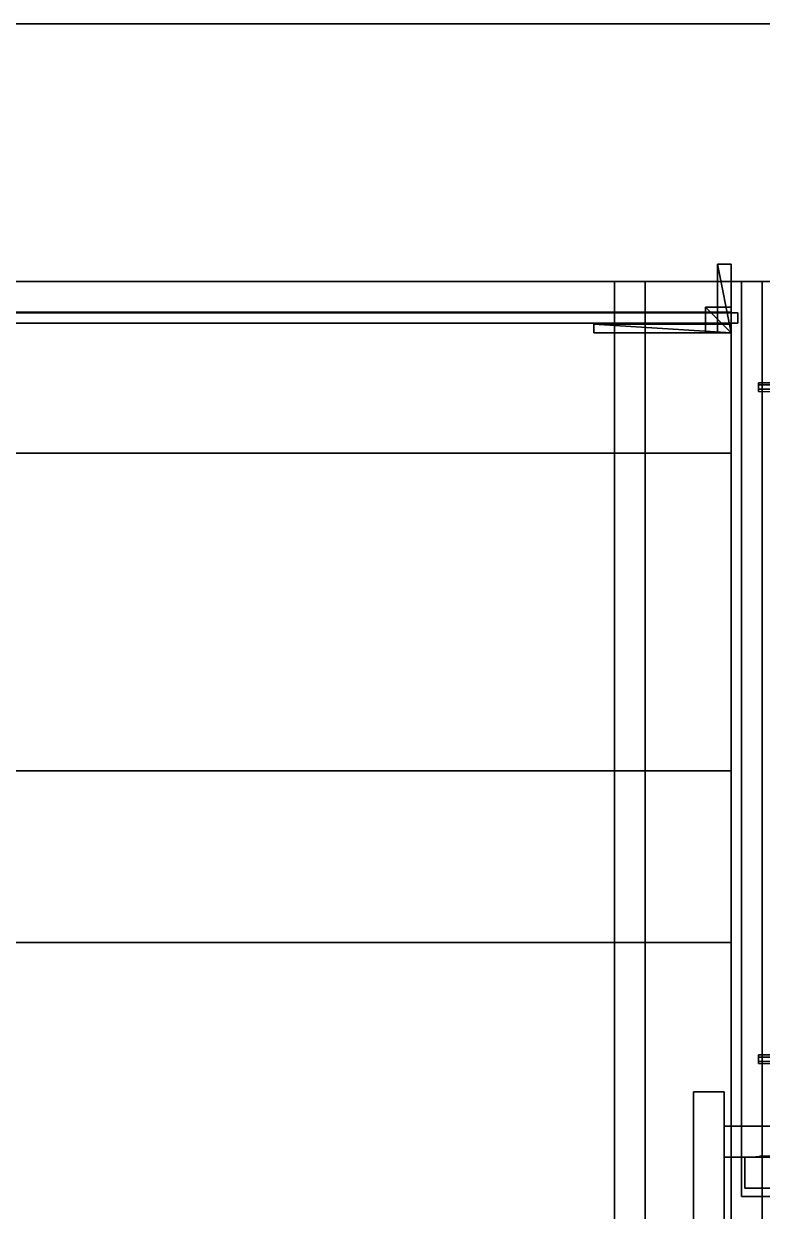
# Model space of a CAD drawing. Extents: x 0 to 5507, y -6518 to 0.
# Drawn here: x 652 to 1082, y -692 to 0 of the extents above; entities that cross this region are included whole.
import ezdxf

# ---------------------------------------------------------------- set-up
doc = ezdxf.new("R2010")
doc.units = 0
for name, color, linetype in [('LAYER0', 7, 'CONTINUOUS'), ('LAYER183', 7, 'CONTINUOUS'), ('LAYER222', 254, 'CONTINUOUS'), ('LAYER231', 2, 'CONTINUOUS'), ('LAYER232', 7, 'CONTINUOUS'), ('LAYER233', 253, 'CONTINUOUS'), ('LAYER234', 253, 'CONTINUOUS'), ('LAYER235', 253, 'CONTINUOUS'), ('LAYER236', 253, 'CONTINUOUS'), ('LAYER237', 253, 'CONTINUOUS'), ('LAYER238', 253, 'CONTINUOUS'), ('LAYER247', 7, 'CONTINUOUS'), ('LAYER248', 7, 'CONTINUOUS'), ('LAYER263', 7, 'CONTINUOUS'), ('LAYER264', 7, 'CONTINUOUS'), ('LAYER269', 254, 'CONTINUOUS'), ('LAYER270', 7, 'CONTINUOUS'), ('LAYER283', 7, 'CONTINUOUS'), ('LAYER294', 254, 'CONTINUOUS'), ('LAYER295', 254, 'CONTINUOUS'), ('LAYER298', 28, 'CONTINUOUS'), ('LAYER300', 28, 'CONTINUOUS'), ('LAYER302', 254, 'CONTINUOUS'), ('LAYER308', 254, 'CONTINUOUS'), ('LAYER309', 7, 'CONTINUOUS'), ('LAYER581', 254, 'CONTINUOUS'), ('LAYER587', 7, 'CONTINUOUS'), ('LAYER588', 254, 'CONTINUOUS'), ('LAYER589', 7, 'CONTINUOUS')]:
    doc.layers.add(name, color=color, linetype=linetype)

msp = doc.modelspace()

# ---------------------------------------------------------------- linework, layer by layer
at = {"layer": 'LAYER0', "invisible_edges": 1}
for points in [[(5507, 0), (0, -6518), (0, 0), (5507, 0)], [(0, 0, 5), (5507, 0), (0, 0), (0, 0, 5)], [(5507, 0), (0, 0, 5), (5507, 0, 5), (5507, 0)], [(5507, -6518, 5), (0, 0, 5), (0, -6518, 5), (5507, -6518, 5)], [(0, 0, 5), (5507, -6518, 5), (5507, 0, 5), (0, 0, 5)], [(0, -6518), (5507, 0), (5507, -6518), (0, -6518)]]:
    msp.add_3dface(points, dxfattribs=at)
at = {"layer": 'LAYER183'}
for points, invisible_edges in [([(150, -150, 5), (0, 0, 5), (1916, 0, 5), (150, -150, 5)], 5), ([(0, 0, 2340), (1916, 0, 5), (0, 0, 5), (0, 0, 2340)], 1), ([(1916, 0, 5), (0, 0, 2340), (1916, 0, 2340), (1916, 0, 5)], 1), ([(0, 0, 2340), (150, -150, 2340), (1916, 0, 2340), (0, 0, 2340)], 3), ([(150, -150, 5), (1916, 0, 5), (1766, -150, 5), (150, -150, 5)], 3), ([(1916, 0, 2340), (150, -150, 2340), (1766, -150, 2340), (1916, 0, 2340)], 5), ([(1766, -150, 2340), (150, -150, 5), (1766, -150, 5), (1766, -150, 2340)], 1), ([(150, -150, 5), (1766, -150, 2340), (150, -150, 2340), (150, -150, 5)], 1)]:
    msp.add_3dface(points, dxfattribs=dict(at, invisible_edges=invisible_edges))
at = {"layer": 'LAYER222', "invisible_edges": 1}
for points in [[(1064, -150, 905), (1064, -800, 2290), (1064, -150, 2290), (1064, -150, 905)], [(1064, -800, 2290), (1064, -150, 905), (1064, -800, 905), (1064, -800, 2290)], [(1064, -150, 905), (1082, -800, 905), (1064, -800, 905), (1064, -150, 905)], [(1082, -800, 905), (1064, -150, 905), (1082, -150, 905), (1082, -800, 905)], [(1082, -150, 2290), (1064, -800, 2290), (1082, -800, 2290), (1082, -150, 2290)], [(1064, -800, 2290), (1082, -150, 2290), (1064, -150, 2290), (1064, -800, 2290)], [(1082, -150, 2290), (1064, -150, 905), (1064, -150, 2290), (1082, -150, 2290)], [(1064, -150, 905), (1082, -150, 2290), (1082, -150, 905), (1064, -150, 905)], [(1082, -800, 905), (1082, -150, 2290), (1082, -800, 2290), (1082, -800, 905)], [(1082, -150, 2290), (1082, -800, 905), (1082, -150, 905), (1082, -150, 2290)]]:
    msp.add_3dface(points, dxfattribs=at)
at = {"layer": 'LAYER231'}
for points in [[(983.9999, -180, 2259.5), (983.9999, -175, 2236.5), (983.9999, -180, 2236.5), (983.9999, -180, 2259.5)], [(983.9999, -175, 2259.5), (983.9999, -175, 2236.5), (983.9999, -180, 2259.5), (983.9999, -175, 2259.5)], [(1064, -180, 2259.5), (983.9999, -175, 2259.5), (983.9999, -180, 2259.5), (1064, -180, 2259.5)], [(1064, -175, 2259.5), (983.9999, -175, 2259.5), (1064, -180, 2259.5), (1064, -175, 2259.5)], [(983.9999, -175, 2236.5), (1064, -180, 2236.5), (983.9999, -180, 2236.5), (983.9999, -175, 2236.5)], [(1064, -175, 2236.5), (1064, -180, 2236.5), (983.9999, -175, 2236.5), (1064, -175, 2236.5)], [(983.9999, -175, 2259.5), (1064, -175, 2236.5), (983.9999, -175, 2236.5), (983.9999, -175, 2259.5)], [(1064, -175, 2259.5), (1064, -175, 2236.5), (983.9999, -175, 2259.5), (1064, -175, 2259.5)], [(1064, -180, 2236.5), (1064, -175, 2259.5), (1064, -180, 2259.5), (1064, -180, 2236.5)], [(1064, -175, 2236.5), (1064, -175, 2259.5), (1064, -180, 2236.5), (1064, -175, 2236.5)], [(983.9999, -180, 2236.5), (1064, -180, 2259.5), (983.9999, -180, 2259.5), (983.9999, -180, 2236.5)], [(1064, -180, 2236.5), (1064, -180, 2259.5), (983.9999, -180, 2236.5), (1064, -180, 2236.5)]]:
    msp.add_3dface(points, dxfattribs=at)
at = {"layer": 'LAYER232', "invisible_edges": 1}
for points in [[(1064, -180, 2259.5), (983.9999, -175, 2259.5), (983.9999, -180, 2259.5), (1064, -180, 2259.5)], [(983.9999, -175, 2259.5), (1064, -180, 2259.5), (1064, -175, 2259.5), (983.9999, -175, 2259.5)], [(983.9999, -175, 2259.5), (983.9999, -180, 2236.5), (983.9999, -180, 2259.5), (983.9999, -175, 2259.5)], [(983.9999, -180, 2236.5), (983.9999, -175, 2259.5), (983.9999, -175, 2236.5), (983.9999, -180, 2236.5)], [(1064, -175, 2236.5), (983.9999, -180, 2236.5), (983.9999, -175, 2236.5), (1064, -175, 2236.5)], [(983.9999, -180, 2236.5), (1064, -175, 2236.5), (1064, -180, 2236.5), (983.9999, -180, 2236.5)], [(983.9999, -175, 2259.5), (1064, -175, 2236.5), (983.9999, -175, 2236.5), (983.9999, -175, 2259.5)], [(1064, -175, 2236.5), (983.9999, -175, 2259.5), (1064, -175, 2259.5), (1064, -175, 2236.5)], [(1064, -175, 2236.5), (1064, -180, 2259.5), (1064, -180, 2236.5), (1064, -175, 2236.5)], [(1064, -180, 2259.5), (1064, -175, 2236.5), (1064, -175, 2259.5), (1064, -180, 2259.5)], [(1064, -180, 2259.5), (983.9999, -180, 2236.5), (1064, -180, 2236.5), (1064, -180, 2259.5)], [(983.9999, -180, 2236.5), (1064, -180, 2259.5), (983.9999, -180, 2259.5), (983.9999, -180, 2236.5)]]:
    msp.add_3dface(points, dxfattribs=at)
at = {"layer": 'LAYER233'}
for points in [[(1049, -180, 2259.5), (1049, -165, 2244.5), (1049, -180, 2244.5), (1049, -180, 2259.5)], [(1049, -165, 2259.5), (1049, -165, 2244.5), (1049, -180, 2259.5), (1049, -165, 2259.5)], [(1064, -180, 2259.5), (1049, -165, 2259.5), (1049, -180, 2259.5), (1064, -180, 2259.5)], [(1064, -165, 2259.5), (1049, -165, 2259.5), (1064, -180, 2259.5), (1064, -165, 2259.5)], [(1049, -165, 2244.5), (1064, -180, 2244.5), (1049, -180, 2244.5), (1049, -165, 2244.5)], [(1064, -165, 2244.5), (1064, -180, 2244.5), (1049, -165, 2244.5), (1064, -165, 2244.5)], [(1049, -165, 2259.5), (1064, -165, 2244.5), (1049, -165, 2244.5), (1049, -165, 2259.5)], [(1064, -165, 2259.5), (1064, -165, 2244.5), (1049, -165, 2259.5), (1064, -165, 2259.5)], [(1064, -180, 2244.5), (1064, -165, 2259.5), (1064, -180, 2259.5), (1064, -180, 2244.5)], [(1064, -165, 2244.5), (1064, -165, 2259.5), (1064, -180, 2244.5), (1064, -165, 2244.5)], [(1049, -180, 2244.5), (1064, -180, 2259.5), (1049, -180, 2259.5), (1049, -180, 2244.5)], [(1064, -180, 2244.5), (1064, -180, 2259.5), (1049, -180, 2244.5), (1064, -180, 2244.5)]]:
    msp.add_3dface(points, dxfattribs=at)
at = {"layer": 'LAYER234'}
for points in [[(1049, -180, 2259.5), (1049, -165, 2244.5), (1049, -180, 2244.5), (1049, -180, 2259.5)], [(1049, -165, 2259.5), (1049, -165, 2244.5), (1049, -180, 2259.5), (1049, -165, 2259.5)], [(1064, -180, 2259.5), (1049, -165, 2259.5), (1049, -180, 2259.5), (1064, -180, 2259.5)], [(1064, -165, 2259.5), (1049, -165, 2259.5), (1064, -180, 2259.5), (1064, -165, 2259.5)], [(1049, -165, 2244.5), (1064, -180, 2244.5), (1049, -180, 2244.5), (1049, -165, 2244.5)], [(1064, -165, 2244.5), (1064, -180, 2244.5), (1049, -165, 2244.5), (1064, -165, 2244.5)], [(1049, -165, 2259.5), (1064, -165, 2244.5), (1049, -165, 2244.5), (1049, -165, 2259.5)], [(1064, -165, 2259.5), (1064, -165, 2244.5), (1049, -165, 2259.5), (1064, -165, 2259.5)], [(1064, -180, 2244.5), (1064, -165, 2259.5), (1064, -180, 2259.5), (1064, -180, 2244.5)], [(1064, -165, 2244.5), (1064, -165, 2259.5), (1064, -180, 2244.5), (1064, -165, 2244.5)], [(1049, -180, 2244.5), (1064, -180, 2259.5), (1049, -180, 2259.5), (1049, -180, 2244.5)], [(1064, -180, 2244.5), (1064, -180, 2259.5), (1049, -180, 2244.5), (1064, -180, 2244.5)]]:
    msp.add_3dface(points, dxfattribs=at)
at = {"layer": 'LAYER235'}
for points in [[(1049, -180, 2259.5), (1049, -165, 2244.5), (1049, -180, 2244.5), (1049, -180, 2259.5)], [(1049, -165, 2259.5), (1049, -165, 2244.5), (1049, -180, 2259.5), (1049, -165, 2259.5)], [(1064, -180, 2259.5), (1049, -165, 2259.5), (1049, -180, 2259.5), (1064, -180, 2259.5)], [(1064, -165, 2259.5), (1049, -165, 2259.5), (1064, -180, 2259.5), (1064, -165, 2259.5)], [(1049, -165, 2244.5), (1064, -180, 2244.5), (1049, -180, 2244.5), (1049, -165, 2244.5)], [(1064, -165, 2244.5), (1064, -180, 2244.5), (1049, -165, 2244.5), (1064, -165, 2244.5)], [(1049, -165, 2259.5), (1064, -165, 2244.5), (1049, -165, 2244.5), (1049, -165, 2259.5)], [(1064, -165, 2259.5), (1064, -165, 2244.5), (1049, -165, 2259.5), (1064, -165, 2259.5)], [(1064, -180, 2244.5), (1064, -165, 2259.5), (1064, -180, 2259.5), (1064, -180, 2244.5)], [(1064, -165, 2244.5), (1064, -165, 2259.5), (1064, -180, 2244.5), (1064, -165, 2244.5)], [(1049, -180, 2244.5), (1064, -180, 2259.5), (1049, -180, 2259.5), (1049, -180, 2244.5)], [(1064, -180, 2244.5), (1064, -180, 2259.5), (1049, -180, 2244.5), (1064, -180, 2244.5)]]:
    msp.add_3dface(points, dxfattribs=at)
at = {"layer": 'LAYER236'}
for points in [[(1049, -180, 2259.5), (1049, -165, 2244.5), (1049, -180, 2244.5), (1049, -180, 2259.5)], [(1049, -165, 2259.5), (1049, -165, 2244.5), (1049, -180, 2259.5), (1049, -165, 2259.5)], [(1064, -180, 2259.5), (1049, -165, 2259.5), (1049, -180, 2259.5), (1064, -180, 2259.5)], [(1064, -165, 2259.5), (1049, -165, 2259.5), (1064, -180, 2259.5), (1064, -165, 2259.5)], [(1049, -165, 2244.5), (1064, -180, 2244.5), (1049, -180, 2244.5), (1049, -165, 2244.5)], [(1064, -165, 2244.5), (1064, -180, 2244.5), (1049, -165, 2244.5), (1064, -165, 2244.5)], [(1049, -165, 2259.5), (1064, -165, 2244.5), (1049, -165, 2244.5), (1049, -165, 2259.5)], [(1064, -165, 2259.5), (1064, -165, 2244.5), (1049, -165, 2259.5), (1064, -165, 2259.5)], [(1064, -180, 2244.5), (1064, -165, 2259.5), (1064, -180, 2259.5), (1064, -180, 2244.5)], [(1064, -165, 2244.5), (1064, -165, 2259.5), (1064, -180, 2244.5), (1064, -165, 2244.5)], [(1049, -180, 2244.5), (1064, -180, 2259.5), (1049, -180, 2259.5), (1049, -180, 2244.5)], [(1064, -180, 2244.5), (1064, -180, 2259.5), (1049, -180, 2244.5), (1064, -180, 2244.5)]]:
    msp.add_3dface(points, dxfattribs=at)
at = {"layer": 'LAYER237'}
for points in [[(1056, -180, 2259.5), (1056, -140, 2251.5), (1056, -180, 2251.5), (1056, -180, 2259.5)], [(1056, -140, 2259.5), (1056, -140, 2251.5), (1056, -180, 2259.5), (1056, -140, 2259.5)], [(1064, -180, 2259.5), (1056, -140, 2259.5), (1056, -180, 2259.5), (1064, -180, 2259.5)], [(1064, -140, 2259.5), (1056, -140, 2259.5), (1064, -180, 2259.5), (1064, -140, 2259.5)], [(1056, -140, 2251.5), (1064, -180, 2251.5), (1056, -180, 2251.5), (1056, -140, 2251.5)], [(1064, -140, 2251.5), (1064, -180, 2251.5), (1056, -140, 2251.5), (1064, -140, 2251.5)], [(1056, -140, 2259.5), (1064, -140, 2251.5), (1056, -140, 2251.5), (1056, -140, 2259.5)], [(1064, -140, 2259.5), (1064, -140, 2251.5), (1056, -140, 2259.5), (1064, -140, 2259.5)], [(1064, -180, 2251.5), (1064, -140, 2259.5), (1064, -180, 2259.5), (1064, -180, 2251.5)], [(1064, -140, 2251.5), (1064, -140, 2259.5), (1064, -180, 2251.5), (1064, -140, 2251.5)], [(1056, -180, 2251.5), (1064, -180, 2259.5), (1056, -180, 2259.5), (1056, -180, 2251.5)], [(1064, -180, 2251.5), (1064, -180, 2259.5), (1056, -180, 2251.5), (1064, -180, 2251.5)]]:
    msp.add_3dface(points, dxfattribs=at)
at = {"layer": 'LAYER238'}
for points in [[(983.9999, -180, 2259.5), (983.9999, -175, 2243.5), (983.9999, -180, 2243.5), (983.9999, -180, 2259.5)], [(983.9999, -175, 2259.5), (983.9999, -175, 2243.5), (983.9999, -180, 2259.5), (983.9999, -175, 2259.5)], [(1064, -180, 2259.5), (983.9999, -175, 2259.5), (983.9999, -180, 2259.5), (1064, -180, 2259.5)], [(1064, -175, 2259.5), (983.9999, -175, 2259.5), (1064, -180, 2259.5), (1064, -175, 2259.5)], [(983.9999, -175, 2243.5), (1064, -180, 2243.5), (983.9999, -180, 2243.5), (983.9999, -175, 2243.5)], [(1064, -175, 2243.5), (1064, -180, 2243.5), (983.9999, -175, 2243.5), (1064, -175, 2243.5)], [(983.9999, -175, 2259.5), (1064, -175, 2243.5), (983.9999, -175, 2243.5), (983.9999, -175, 2259.5)], [(1064, -175, 2259.5), (1064, -175, 2243.5), (983.9999, -175, 2259.5), (1064, -175, 2259.5)], [(1064, -180, 2243.5), (1064, -175, 2259.5), (1064, -180, 2259.5), (1064, -180, 2243.5)], [(1064, -175, 2243.5), (1064, -175, 2259.5), (1064, -180, 2243.5), (1064, -175, 2243.5)], [(983.9999, -180, 2243.5), (1064, -180, 2259.5), (983.9999, -180, 2259.5), (983.9999, -180, 2243.5)], [(1064, -180, 2243.5), (1064, -180, 2259.5), (983.9999, -180, 2243.5), (1064, -180, 2243.5)]]:
    msp.add_3dface(points, dxfattribs=at)
at = {"layer": 'LAYER247', "invisible_edges": 1}
for points in [[(1064, -150, 906), (199.9999, -800, 906), (199.9999, -150, 906), (1064, -150, 906)], [(199.9999, -800, 906), (1064, -150, 906), (1064, -800, 906), (199.9999, -800, 906)], [(199.9999, -150, 924), (1064, -150, 906), (199.9999, -150, 906), (199.9999, -150, 924)], [(1064, -150, 906), (199.9999, -150, 924), (1064, -150, 924), (1064, -150, 906)], [(1064, -800, 924), (199.9999, -150, 924), (199.9999, -800, 924), (1064, -800, 924)], [(199.9999, -150, 924), (1064, -800, 924), (1064, -150, 924), (199.9999, -150, 924)], [(1064, -150, 906), (1064, -800, 924), (1064, -800, 906), (1064, -150, 906)], [(1064, -800, 924), (1064, -150, 906), (1064, -150, 924), (1064, -800, 924)]]:
    msp.add_3dface(points, dxfattribs=at)
at = {"layer": 'LAYER248', "invisible_edges": 1}
for points in [[(199.9999, -150, 2289), (1064, -800, 2289), (1064, -150, 2289), (199.9999, -150, 2289)], [(1064, -800, 2289), (199.9999, -150, 2289), (199.9999, -800, 2289), (1064, -800, 2289)], [(1064, -150, 2271), (199.9999, -150, 2289), (1064, -150, 2289), (1064, -150, 2271)], [(199.9999, -150, 2289), (1064, -150, 2271), (199.9999, -150, 2271), (199.9999, -150, 2289)], [(199.9999, -800, 2271), (1064, -150, 2271), (1064, -800, 2271), (199.9999, -800, 2271)], [(1064, -150, 2271), (199.9999, -800, 2271), (199.9999, -150, 2271), (1064, -150, 2271)], [(1064, -150, 2271), (1064, -800, 2289), (1064, -800, 2271), (1064, -150, 2271)], [(1064, -800, 2289), (1064, -150, 2271), (1064, -150, 2289), (1064, -800, 2289)]]:
    msp.add_3dface(points, dxfattribs=at)
at = {"layer": 'LAYER263', "invisible_edges": 1}
for points in [[(195.9999, -168.2998, 920), (1068, -174.2998, 920), (195.9999, -174.2998, 920), (195.9999, -168.2998, 920)], [(1068, -174.2998, 920), (195.9999, -168.2998, 920), (1068, -168.2998, 920), (1068, -174.2998, 920)], [(1068, -168.2998, 2275), (195.9999, -174.2998, 2275), (1068, -174.2998, 2275), (1068, -168.2998, 2275)], [(195.9999, -174.2998, 2275), (1068, -168.2998, 2275), (195.9999, -168.2998, 2275), (195.9999, -174.2998, 2275)], [(195.9999, -168.2998, 920), (1068, -168.2998, 2275), (1068, -168.2998, 920), (195.9999, -168.2998, 920)], [(1068, -168.2998, 2275), (195.9999, -168.2998, 920), (195.9999, -168.2998, 2275), (1068, -168.2998, 2275)], [(1068, -168.2998, 2275), (1068, -174.2998, 920), (1068, -168.2998, 920), (1068, -168.2998, 2275)], [(1068, -174.2998, 920), (1068, -168.2998, 2275), (1068, -174.2998, 2275), (1068, -174.2998, 920)], [(195.9999, -174.2998, 2275), (1068, -174.2998, 920), (1068, -174.2998, 2275), (195.9999, -174.2998, 2275)], [(1068, -174.2998, 920), (195.9999, -174.2998, 2275), (195.9999, -174.2998, 920), (1068, -174.2998, 920)]]:
    msp.add_3dface(points, dxfattribs=at)
at = {"layer": 'LAYER264', "invisible_edges": 1}
for points in [[(1064, -150, 2271), (199.9999, -150, 2151), (199.9999, -150, 2271), (1064, -150, 2271)], [(199.9999, -150, 2151), (1064, -150, 2271), (1064, -150, 2151), (199.9999, -150, 2151)], [(1064, -168, 2151), (199.9999, -150, 2151), (1064, -150, 2151), (1064, -168, 2151)], [(199.9999, -150, 2151), (1064, -168, 2151), (199.9999, -168, 2151), (199.9999, -150, 2151)], [(199.9999, -168, 2271), (1064, -150, 2271), (199.9999, -150, 2271), (199.9999, -168, 2271)], [(1064, -150, 2271), (199.9999, -168, 2271), (1064, -168, 2271), (1064, -150, 2271)], [(1064, -150, 2271), (1064, -168, 2151), (1064, -150, 2151), (1064, -150, 2271)], [(1064, -168, 2151), (1064, -150, 2271), (1064, -168, 2271), (1064, -168, 2151)], [(1064, -168, 2151), (199.9999, -168, 2271), (199.9999, -168, 2151), (1064, -168, 2151)], [(199.9999, -168, 2271), (1064, -168, 2151), (1064, -168, 2271), (199.9999, -168, 2271)]]:
    msp.add_3dface(points, dxfattribs=at)
at = {"layer": 'LAYER269', "invisible_edges": 1}
for points in [[(1042, -622, 2360), (1042, -772, 2290), (1042, -772, 2360), (1042, -622, 2360)], [(1042, -772, 2290), (1042, -622, 2360), (1042, -622, 2290), (1042, -772, 2290)], [(1060, -622, 2290), (1042, -772, 2290), (1042, -622, 2290), (1060, -622, 2290)], [(1042, -772, 2290), (1060, -622, 2290), (1060, -772, 2290), (1042, -772, 2290)], [(1042, -622, 2360), (1060, -622, 2290), (1042, -622, 2290), (1042, -622, 2360)], [(1060, -622, 2290), (1042, -622, 2360), (1060, -622, 2360), (1060, -622, 2290)], [(1060, -772, 2360), (1042, -622, 2360), (1042, -772, 2360), (1060, -772, 2360)], [(1042, -622, 2360), (1060, -772, 2360), (1060, -622, 2360), (1042, -622, 2360)], [(1060, -622, 2290), (1060, -772, 2360), (1060, -772, 2290), (1060, -622, 2290)], [(1060, -772, 2360), (1060, -622, 2290), (1060, -622, 2360), (1060, -772, 2360)]]:
    msp.add_3dface(points, dxfattribs=at)
at = {"layer": 'LAYER270', "invisible_edges": 1}
for points in [[(198, -150, 905), (1064, -250, 905), (1064, -150, 905), (198, -150, 905)], [(1064, -250, 905), (198, -150, 905), (198, -250, 905), (1064, -250, 905)], [(1064, -150, 887), (198, -150, 905), (1064, -150, 905), (1064, -150, 887)], [(198, -150, 905), (1064, -150, 887), (198, -150, 887), (198, -150, 905)], [(198, -250, 887), (1064, -150, 887), (1064, -250, 887), (198, -250, 887)], [(1064, -150, 887), (198, -250, 887), (198, -150, 887), (1064, -150, 887)], [(1064, -150, 887), (1064, -250, 905), (1064, -250, 887), (1064, -150, 887)], [(1064, -250, 905), (1064, -150, 887), (1064, -150, 905), (1064, -250, 905)], [(198, -250, 887), (1064, -250, 905), (198, -250, 905), (198, -250, 887)], [(1064, -250, 905), (198, -250, 887), (1064, -250, 887), (1064, -250, 905)]]:
    msp.add_3dface(points, dxfattribs=at)
at = {"layer": 'LAYER283', "invisible_edges": 1}
for points in [[(1070, -150, 1630), (1088, -660, 1630), (1070, -660, 1630), (1070, -150, 1630)], [(1088, -660, 1630), (1070, -150, 1630), (1088, -150, 1630), (1088, -660, 1630)], [(1088, -150, 2290), (1070, -660, 2290), (1088, -660, 2290), (1088, -150, 2290)], [(1070, -660, 2290), (1088, -150, 2290), (1070, -150, 2290), (1070, -660, 2290)], [(1070, -150, 1630), (1088, -150, 2290), (1088, -150, 1630), (1070, -150, 1630)], [(1088, -150, 2290), (1070, -150, 1630), (1070, -150, 2290), (1088, -150, 2290)], [(1070, -660, 2290), (1070, -150, 1630), (1070, -660, 1630), (1070, -660, 2290)], [(1070, -150, 1630), (1070, -660, 2290), (1070, -150, 2290), (1070, -150, 1630)], [(1070, -660, 2290), (1088, -660, 1630), (1088, -660, 2290), (1070, -660, 2290)], [(1088, -660, 1630), (1070, -660, 2290), (1070, -660, 1630), (1088, -660, 1630)]]:
    msp.add_3dface(points, dxfattribs=at)
at = {"layer": 'LAYER294'}
for points in [[(1080, -605.5, 1948.5), (1080, -600.5, 1948.5), (1080, -601.75, 1950.665), (1080, -604.25, 1950.665)], [(1080, -605.5, 1948.5), (1080, -604.25, 1946.335), (1080, -601.75, 1946.335), (1080, -600.5, 1948.5)]]:
    msp.add_3dface(points, dxfattribs=at)
at = {"layer": 'LAYER295'}
for points in [[(1080, -214.1001, 1948.5), (1080, -209.1001, 1948.5), (1080, -210.3501, 1950.665), (1080, -212.8501, 1950.665)], [(1080, -214.1001, 1948.5), (1080, -212.8501, 1946.335), (1080, -210.3501, 1946.335), (1080, -209.1001, 1948.5)]]:
    msp.add_3dface(points, dxfattribs=at)
at = {"layer": 'LAYER298'}
for points, invisible_edges in [([(1079.49, -659.75, 1728.025), (1078.5, -659.75, 1733), (1080.5, -659.75, 1733), (1080.5, -659.75, 1727.5)], 10), ([(1078.5, -659.75, 1733), (1079.49, -659.75, 1737.975), (1080.5, -659.75, 1738.5), (1080.5, -659.75, 1733)], 10), ([(1082.308, -659.75, 1723.808), (1079.49, -659.75, 1728.025), (1080.5, -659.75, 1727.5), (1084, -659.75, 1727.5)], 10), ([(1079.49, -659.75, 1737.975), (1082.308, -659.75, 1742.192), (1084, -659.75, 1738.5), (1080.5, -659.75, 1738.5)], 10), ([(1080.5, -659.5, 1738.5), (1080.5, -659.5, 1727.5), (1087.5, -659.5, 1727.5), (1087.291, -659.5, 1738.317)], 4)]:
    msp.add_3dface(points, dxfattribs=dict(at, invisible_edges=invisible_edges))
at = {"layer": 'LAYER300'}
for points, invisible_edges in [([(1079.49, -659.75, 2182.025), (1078.5, -659.75, 2187), (1080.5, -659.75, 2187), (1080.5, -659.75, 2181.5)], 10), ([(1078.5, -659.75, 2187), (1079.49, -659.75, 2191.975), (1080.5, -659.75, 2192.5), (1080.5, -659.75, 2187)], 10), ([(1082.308, -659.75, 2177.808), (1079.49, -659.75, 2182.025), (1080.5, -659.75, 2181.5), (1084, -659.75, 2181.5)], 10), ([(1079.49, -659.75, 2191.975), (1082.308, -659.75, 2196.192), (1084, -659.75, 2192.5), (1080.5, -659.75, 2192.5)], 10), ([(1080.5, -659.5, 2192.5), (1080.5, -659.5, 2181.5), (1087.5, -659.5, 2181.5), (1087.291, -659.5, 2192.317)], 4)]:
    msp.add_3dface(points, dxfattribs=dict(at, invisible_edges=invisible_edges))
at = {"layer": 'LAYER302', "invisible_edges": 1}
for points in [[(1416.5, -660, 1633), (1072, -660, 2287), (1416.5, -660, 2287), (1416.5, -660, 1633)], [(1072, -660, 2287), (1416.5, -660, 1633), (1072, -660, 1633), (1072, -660, 2287)], [(1416.5, -660, 1633), (1072, -678, 1633), (1072, -660, 1633), (1416.5, -660, 1633)], [(1072, -678, 1633), (1416.5, -660, 1633), (1416.5, -678, 1633), (1072, -678, 1633)], [(1072, -678, 1633), (1072, -660, 2287), (1072, -660, 1633), (1072, -678, 1633)], [(1072, -660, 2287), (1072, -678, 1633), (1072, -678, 2287), (1072, -660, 2287)], [(1416.5, -678, 2287), (1072, -660, 2287), (1072, -678, 2287), (1416.5, -678, 2287)], [(1072, -660, 2287), (1416.5, -678, 2287), (1416.5, -660, 2287), (1072, -660, 2287)], [(1072, -678, 1633), (1416.5, -678, 2287), (1072, -678, 2287), (1072, -678, 1633)], [(1416.5, -678, 2287), (1072, -678, 1633), (1416.5, -678, 1633), (1416.5, -678, 2287)]]:
    msp.add_3dface(points, dxfattribs=at)
at = {"layer": 'LAYER308', "invisible_edges": 1}
for points in [[(1070, -150, 1630), (2480, -683, 1630), (2480, -150, 1630), (1070, -150, 1630)], [(2480, -683, 1630), (1070, -150, 1630), (1070, -683, 1630), (2480, -683, 1630)], [(1070, -150, 1630), (1070, -683, 1612), (1070, -683, 1630), (1070, -150, 1630)], [(1070, -683, 1612), (1070, -150, 1630), (1070, -150, 1612), (1070, -683, 1612)], [(2480, -150, 1612), (1070, -150, 1630), (2480, -150, 1630), (2480, -150, 1612)], [(1070, -150, 1630), (2480, -150, 1612), (1070, -150, 1612), (1070, -150, 1630)], [(1070, -683, 1612), (2480, -150, 1612), (2480, -683, 1612), (1070, -683, 1612)], [(2480, -150, 1612), (1070, -683, 1612), (1070, -150, 1612), (2480, -150, 1612)], [(1070, -683, 1612), (2480, -683, 1630), (1070, -683, 1630), (1070, -683, 1612)], [(2480, -683, 1630), (1070, -683, 1612), (2480, -683, 1612), (2480, -683, 1630)]]:
    msp.add_3dface(points, dxfattribs=at)
at = {"layer": 'LAYER309', "invisible_edges": 1}
for points in [[(1082, -150, 115), (1100, -800, 115), (1082, -800, 115), (1082, -150, 115)], [(1100, -800, 115), (1082, -150, 115), (1100, -150, 115), (1100, -800, 115)], [(1100, -150, 885), (1082, -800, 885), (1100, -800, 885), (1100, -150, 885)], [(1082, -800, 885), (1100, -150, 885), (1082, -150, 885), (1082, -800, 885)], [(1082, -150, 115), (1100, -150, 885), (1100, -150, 115), (1082, -150, 115)], [(1100, -150, 885), (1082, -150, 115), (1082, -150, 885), (1100, -150, 885)], [(1082, -800, 885), (1082, -150, 115), (1082, -800, 115), (1082, -800, 885)], [(1082, -150, 115), (1082, -800, 885), (1082, -150, 885), (1082, -150, 115)]]:
    msp.add_3dface(points, dxfattribs=at)
at = {"layer": 'LAYER581', "invisible_edges": 1}
for points in [[(2500, -642, 2360), (1060, -642, 2290), (1060, -642, 2360), (2500, -642, 2360)], [(1060, -642, 2290), (2500, -642, 2360), (2500, -642, 2290), (1060, -642, 2290)], [(1060, -660, 2360), (1060, -642, 2290), (1060, -660, 2290), (1060, -660, 2360)], [(1060, -642, 2290), (1060, -660, 2360), (1060, -642, 2360), (1060, -642, 2290)], [(2500, -660, 2290), (1060, -642, 2290), (2500, -642, 2290), (2500, -660, 2290)], [(1060, -642, 2290), (2500, -660, 2290), (1060, -660, 2290), (1060, -642, 2290)], [(1060, -660, 2360), (2500, -642, 2360), (1060, -642, 2360), (1060, -660, 2360)], [(2500, -642, 2360), (1060, -660, 2360), (2500, -660, 2360), (2500, -642, 2360)], [(2500, -660, 2290), (1060, -660, 2360), (1060, -660, 2290), (2500, -660, 2290)], [(1060, -660, 2360), (2500, -660, 2290), (2500, -660, 2360), (1060, -660, 2360)]]:
    msp.add_3dface(points, dxfattribs=at)
at = {"layer": 'LAYER587', "invisible_edges": 1}
for points in [[(996, -150, 5), (1014, -800, 5), (996, -800, 5), (996, -150, 5)], [(1014, -800, 5), (996, -150, 5), (1014, -150, 5), (1014, -800, 5)], [(1014, -150, 887), (996, -800, 887), (1014, -800, 887), (1014, -150, 887)], [(996, -800, 887), (1014, -150, 887), (996, -150, 887), (996, -800, 887)], [(996, -150, 5), (1014, -150, 887), (1014, -150, 5), (996, -150, 5)], [(1014, -150, 887), (996, -150, 5), (996, -150, 887), (1014, -150, 887)], [(996, -800, 887), (996, -150, 5), (996, -800, 5), (996, -800, 887)], [(996, -150, 5), (996, -800, 887), (996, -150, 887), (996, -150, 5)], [(1014, -150, 887), (1014, -800, 5), (1014, -150, 5), (1014, -150, 887)], [(1014, -800, 5), (1014, -150, 887), (1014, -800, 887), (1014, -800, 5)]]:
    msp.add_3dface(points, dxfattribs=at)
at = {"layer": 'LAYER588', "invisible_edges": 1}
for points in [[(1064, -150, 5), (1082, -800, 5), (1064, -800, 5), (1064, -150, 5)], [(1082, -800, 5), (1064, -150, 5), (1082, -150, 5), (1082, -800, 5)], [(1082, -150, 905), (1064, -800, 905), (1082, -800, 905), (1082, -150, 905)], [(1064, -800, 905), (1082, -150, 905), (1064, -150, 905), (1064, -800, 905)], [(1064, -150, 5), (1082, -150, 905), (1082, -150, 5), (1064, -150, 5)], [(1082, -150, 905), (1064, -150, 5), (1064, -150, 905), (1082, -150, 905)], [(1064, -800, 905), (1064, -150, 5), (1064, -800, 5), (1064, -800, 905)], [(1064, -150, 5), (1064, -800, 905), (1064, -150, 905), (1064, -150, 5)], [(1082, -150, 905), (1082, -800, 5), (1082, -150, 5), (1082, -150, 905)], [(1082, -800, 5), (1082, -150, 905), (1082, -800, 905), (1082, -800, 5)]]:
    msp.add_3dface(points, dxfattribs=at)
at = {"layer": 'LAYER589', "invisible_edges": 1}
for points in [[(198, -435, 905), (1064, -535, 905), (1064, -435, 905), (198, -435, 905)], [(1064, -535, 905), (198, -435, 905), (198, -535, 905), (1064, -535, 905)], [(1064, -435, 887), (198, -435, 905), (1064, -435, 905), (1064, -435, 887)], [(198, -435, 905), (1064, -435, 887), (198, -435, 887), (198, -435, 905)], [(198, -535, 887), (1064, -435, 887), (1064, -535, 887), (198, -535, 887)], [(1064, -435, 887), (198, -535, 887), (198, -435, 887), (1064, -435, 887)], [(1064, -435, 887), (1064, -535, 905), (1064, -535, 887), (1064, -435, 887)], [(1064, -535, 905), (1064, -435, 887), (1064, -435, 905), (1064, -535, 905)], [(198, -535, 887), (1064, -535, 905), (198, -535, 905), (198, -535, 887)], [(1064, -535, 905), (198, -535, 887), (1064, -535, 887), (1064, -535, 905)]]:
    msp.add_3dface(points, dxfattribs=at)

# ---------------------------------------------------------------- meshes
at = {"layer": 'LAYER294'}
mesh = msp.add_polymesh((2, 6), dxfattribs=dict(at, n_close=True))
for k, corner in enumerate([(1096, -605.5, 1948.5), (1096, -604.25, 1950.665), (1096, -601.75, 1950.665), (1096, -600.5, 1948.5), (1096, -601.75, 1946.335), (1096, -604.25, 1946.335), (1080, -605.5, 1948.5), (1080, -604.25, 1950.665), (1080, -601.75, 1950.665), (1080, -600.5, 1948.5), (1080, -601.75, 1946.335), (1080, -604.25, 1946.335)]):
    mesh.set_mesh_vertex(divmod(k, 6), corner)
at = {"layer": 'LAYER295'}
mesh = msp.add_polymesh((2, 6), dxfattribs=dict(at, n_close=True))
for k, corner in enumerate([(1096, -214.1001, 1948.5), (1096, -212.8501, 1950.665), (1096, -210.3501, 1950.665), (1096, -209.1001, 1948.5), (1096, -210.3501, 1946.335), (1096, -212.8501, 1946.335), (1080, -214.1001, 1948.5), (1080, -212.8501, 1950.665), (1080, -210.3501, 1950.665), (1080, -209.1001, 1948.5), (1080, -210.3501, 1946.335), (1080, -212.8501, 1946.335)]):
    mesh.set_mesh_vertex(divmod(k, 6), corner)
at = {"layer": 'LAYER298'}
mesh = msp.add_polymesh((2, 9), dxfattribs=at)
for k, corner in enumerate([(1091.5, -659.75, 1720), (1086.525, -659.75, 1720.99), (1082.308, -659.75, 1723.808), (1079.49, -659.75, 1728.025), (1078.5, -659.75, 1733), (1079.49, -659.75, 1737.975), (1082.308, -659.75, 1742.192), (1086.525, -659.75, 1745.01), (1091.5, -659.75, 1746), (1091.5, -660, 1720), (1086.525, -660, 1720.99), (1082.308, -660, 1723.808), (1079.49, -660, 1728.025), (1078.5, -660, 1733), (1079.49, -660, 1737.975), (1082.308, -660, 1742.192), (1086.525, -660, 1745.01), (1091.5, -660, 1746)]):
    mesh.set_mesh_vertex(divmod(k, 9), corner)
at = {"layer": 'LAYER300'}
mesh = msp.add_polymesh((2, 9), dxfattribs=at)
for k, corner in enumerate([(1091.5, -659.75, 2174), (1086.525, -659.75, 2174.99), (1082.308, -659.75, 2177.808), (1079.49, -659.75, 2182.025), (1078.5, -659.75, 2187), (1079.49, -659.75, 2191.975), (1082.308, -659.75, 2196.192), (1086.525, -659.75, 2199.01), (1091.5, -659.75, 2200), (1091.5, -660, 2174), (1086.525, -660, 2174.99), (1082.308, -660, 2177.808), (1079.49, -660, 2182.025), (1078.5, -660, 2187), (1079.49, -660, 2191.975), (1082.308, -660, 2196.192), (1086.525, -660, 2199.01), (1091.5, -660, 2200)]):
    mesh.set_mesh_vertex(divmod(k, 9), corner)

doc.saveas('drawing.dxf')
